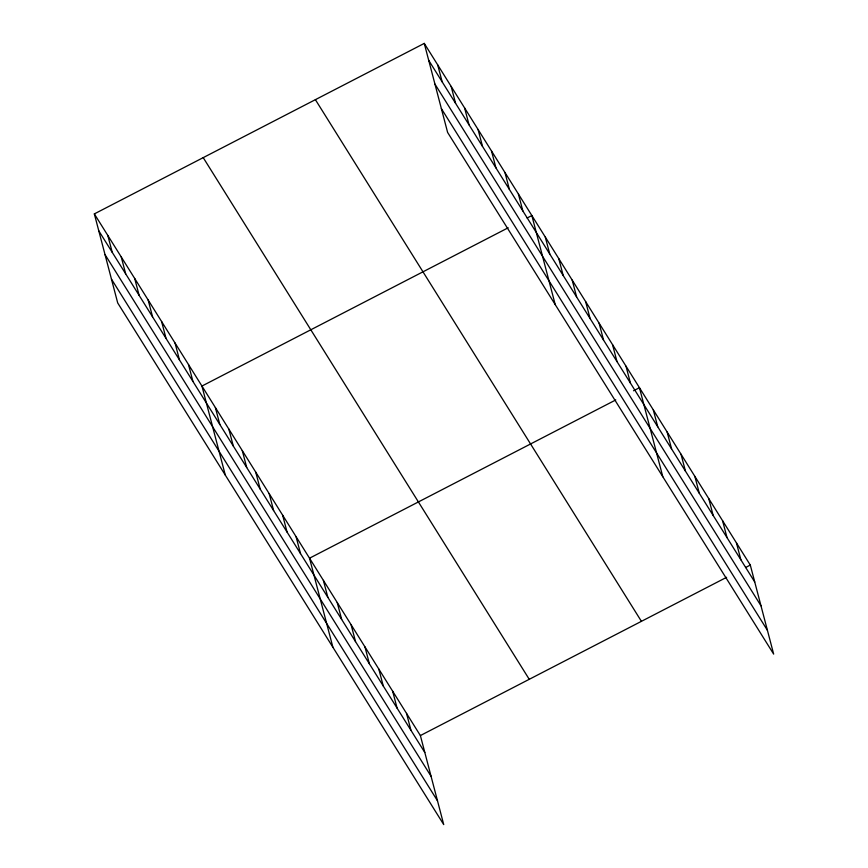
<?xml version="1.0" encoding="UTF-8"?>
<svg xmlns="http://www.w3.org/2000/svg" width="868" height="868" viewBox="0 0 868 868"><rect width="100%" height="100%" fill="white"/><g stroke="black" fill="none" stroke-linecap="round" stroke-linejoin="round"><path stroke-width="1.3" d="M94.341 213.897L420.383 735.565L443.732 824.6L117.701 302.932L94.341 213.897L424.268 43.4L750.299 565.068L773.659 654.103L447.617 132.435L424.268 43.4M508.181 227.785L201.94 386.054L225.289 475.078M527.126 217.998L531.856 215.557L555.216 304.581M615.781 399.931L309.529 558.2L332.889 647.235M633.531 390.763L639.445 387.703L662.805 476.738M420.383 735.565L726.625 577.307M745.569 567.52L750.299 565.068M428.694 60.304L754.737 581.983M434.944 84.109L760.976 605.777M441.378 108.63L767.41 630.298M315.388 99.668L641.419 621.336M203.221 157.629L529.252 679.308M98.778 230.801L424.81 752.48M105.028 254.606L431.06 776.274M111.462 279.127L437.494 800.795M736.444 542.901L740.881 559.806M722.588 520.735L727.015 537.639M708.733 498.558L713.16 515.462M694.867 476.391L699.304 493.295M681.011 454.214L685.449 471.129M667.156 432.047L671.593 448.951M653.3 409.87L657.738 426.785M626.002 366.188L630.428 383.092M612.548 344.661L616.985 361.576M599.104 323.146L603.531 340.05M585.65 301.63L590.088 318.534M572.196 280.104L576.634 297.019M558.753 258.588L563.191 275.492M545.299 237.072L549.737 253.977M518.402 194.031L522.84 210.935M504.959 172.515L509.397 189.419M491.505 150.999L495.943 167.904M478.062 129.473L482.499 146.388M464.608 107.957L469.046 124.862M451.165 86.442L455.591 103.346M437.711 64.916L442.148 81.831M406.528 713.398L410.955 730.303M392.661 691.232L397.099 708.136M378.806 669.054L383.244 685.959M364.951 646.888L369.388 663.792M351.095 624.71L355.533 641.626M337.24 602.544L341.677 619.448M323.384 580.366L327.822 597.282M296.075 536.684L300.512 553.589M282.632 515.158L287.069 532.073M269.178 493.642L273.615 510.547M255.734 472.127L260.172 489.031M242.281 450.601L246.718 467.516M228.837 429.085L233.275 445.989M215.383 407.569L219.821 424.474M188.486 364.527L192.924 381.432M175.043 343.012L179.47 359.916M161.589 321.496L166.027 338.401M148.146 299.97L152.573 316.885M134.692 278.454L139.13 295.359M121.249 256.939L125.676 273.843M107.795 235.412L112.232 252.328"/></g></svg>
